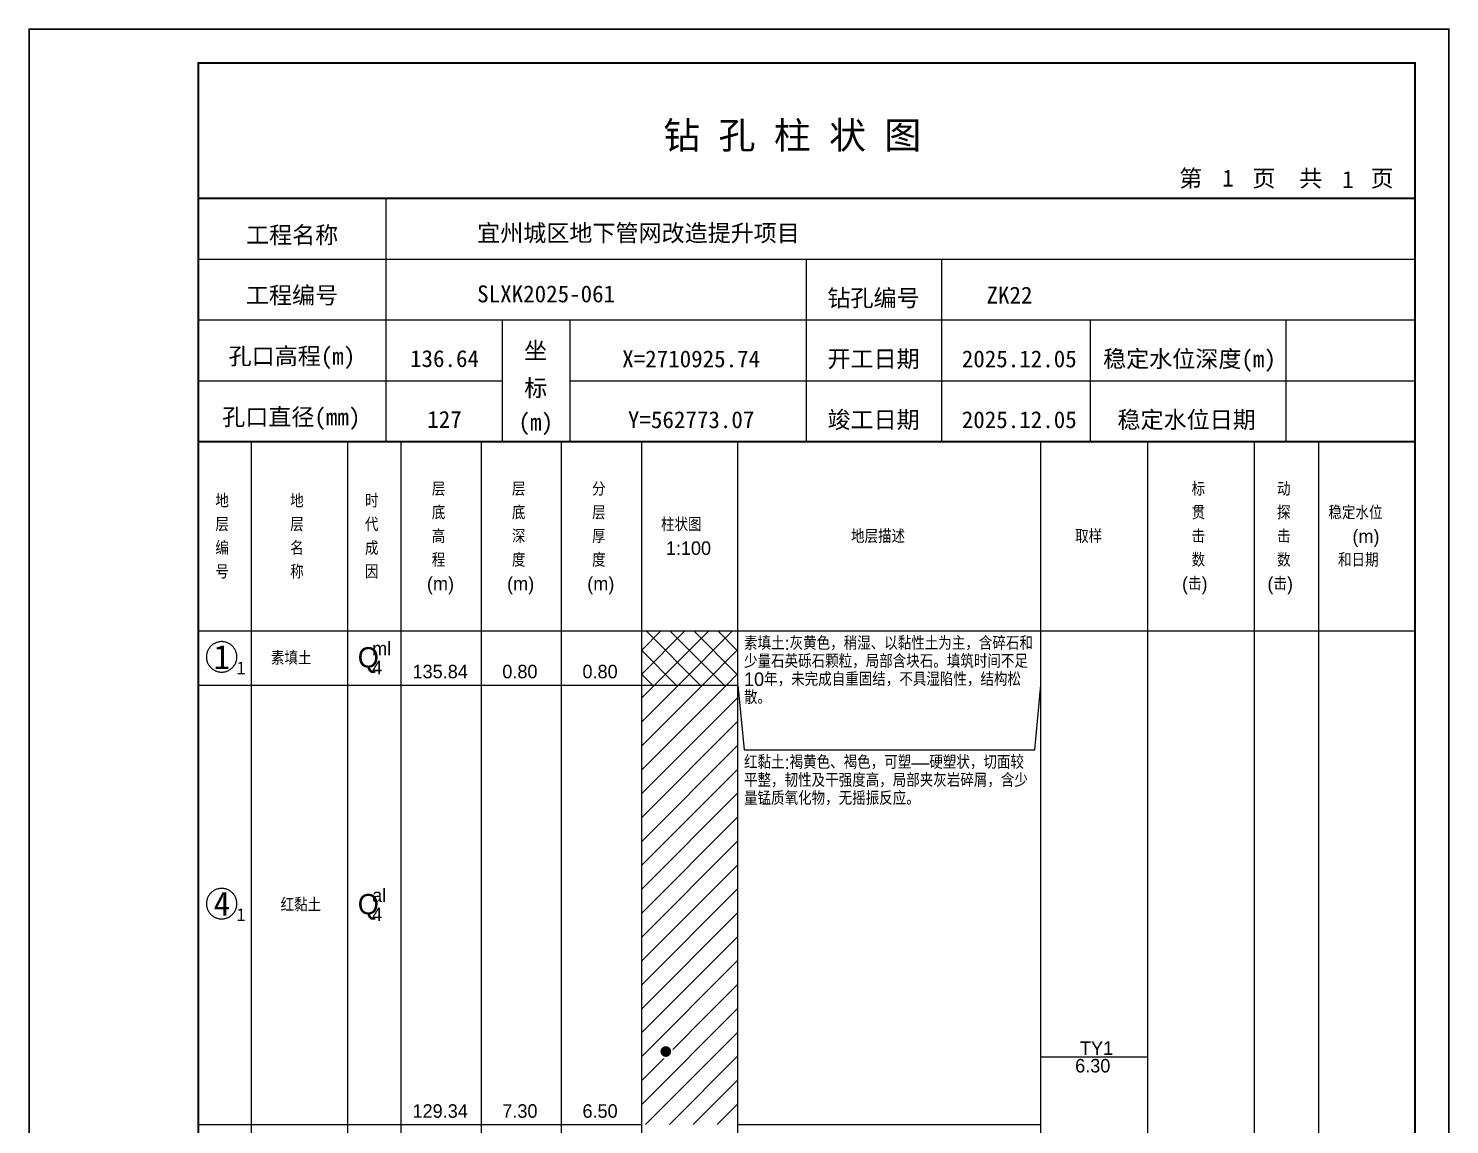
# Model space of a CAD drawing. Header units: millimetres. Extents: x 12489 to 89920, y 4630 to 4927.
# Drawn here: x 43069.3 to 43279.6, y 4764.7 to 4926.8 of the extents above; entities that cross this region are included whole.
import ezdxf
from ezdxf.enums import TextEntityAlignment as Align

# ---------------------------------------------------------------- set-up
doc = ezdxf.new("R2010")
doc.units = ezdxf.units.MM
doc.layers.add('GICAD_QUYANG', color=7, linetype='Continuous')
doc.layers.add('ZZT_TC', color=7, linetype='Continuous')
doc.styles.add('成果图图块', font='', dxfattribs={"height": 2.5})
doc.styles.add('成果图模板', font='')
doc.styles.add('成果图模板标题', font='simhei.ttf')
doc.styles.add('成果图表体', font='Comfont.shx', dxfattribs={"height": 2, "bigfont": 'Hztxt12a.shx'})
doc.styles.get('成果图图块').set_extended_font_data('FangSong_GB2312')
doc.styles.get('成果图模板').set_extended_font_data('FangSong_GB2312')

# ---------------------------------------------------------------- blocks, each defined once
blk = doc.blocks.new('DCBH-1-1-1247', base_point=(0.3, -0.11))
at = {"layer": 'ZZT_TC', "color": 7}
blk.add_polyline3d([(-0.19, 2.31, 0), (-0.3, 2.31, 0), (-0.41, 2.3, 0), (-0.52, 2.29, 0), (-0.63, 2.27, 0), (-0.73, 2.24, 0), (-0.84, 2.21, 0), (-0.95, 2.18, 0), (-1.05, 2.14, 0), (-1.15, 2.09, 0), (-1.25, 2.04, 0), (-1.35, 1.99, 0), (-1.44, 1.93, 0), (-1.53, 1.87, 0), (-1.62, 1.8, 0), (-1.7, 1.73, 0), (-1.78, 1.65, 0), (-1.86, 1.57, 0), (-1.93, 1.49, 0), (-2, 1.4, 0), (-2.06, 1.31, 0), (-2.12, 1.22, 0), (-2.17, 1.12, 0), (-2.22, 1.02, 0), (-2.27, 0.92, 0), (-2.31, 0.82, 0), (-2.34, 0.71, 0), (-2.37, 0.61, 0), (-2.4, 0.5, 0), (-2.41, 0.39, 0), (-2.43, 0.28, 0), (-2.44, 0.17, 0), (-2.44, 0.06, 0), (-2.44, -0.05, 0), (-2.43, -0.16, 0), (-2.41, -0.27, 0), (-2.4, -0.38, 0), (-2.37, -0.49, 0), (-2.34, -0.6, 0), (-2.31, -0.7, 0), (-2.27, -0.8, 0), (-2.22, -0.9, 0), (-2.17, -1, 0), (-2.12, -1.1, 0), (-2.06, -1.19, 0), (-2, -1.28, 0), (-1.93, -1.37, 0), (-1.86, -1.45, 0), (-1.78, -1.53, 0), (-1.7, -1.61, 0), (-1.62, -1.68, 0), (-1.53, -1.75, 0), (-1.44, -1.81, 0), (-1.35, -1.87, 0), (-1.25, -1.93, 0), (-1.15, -1.98, 0), (-1.05, -2.02, 0), (-0.95, -2.06, 0), (-0.84, -2.1, 0), (-0.73, -2.13, 0), (-0.63, -2.15, 0), (-0.52, -2.17, 0), (-0.41, -2.18, 0), (-0.3, -2.19, 0), (-0.19, -2.19, 0), (-0.08, -2.19, 0), (0.03, -2.18, 0), (0.14, -2.17, 0), (0.25, -2.15, 0), (0.36, -2.13, 0), (0.47, -2.1, 0), (0.57, -2.06, 0), (0.67, -2.02, 0), (0.77, -1.98, 0), (0.87, -1.93, 0), (0.97, -1.87, 0), (1.06, -1.81, 0), (1.15, -1.75, 0), (1.24, -1.68, 0), (1.32, -1.61, 0), (1.4, -1.53, 0), (1.48, -1.45, 0), (1.55, -1.37, 0), (1.62, -1.28, 0), (1.68, -1.19, 0), (1.74, -1.1, 0), (1.8, -1, 0), (1.85, -0.9, 0), (1.89, -0.8, 0), (1.93, -0.7, 0), (1.97, -0.6, 0), (2, -0.49, 0), (2.02, -0.38, 0), (2.04, -0.27, 0), (2.05, -0.16, 0), (2.06, -0.05, 0), (2.06, 0.06, 0), (2.06, 0.17, 0), (2.05, 0.28, 0), (2.04, 0.39, 0), (2.02, 0.5, 0), (2, 0.61, 0), (1.97, 0.71, 0), (1.93, 0.82, 0), (1.89, 0.92, 0), (1.85, 1.02, 0), (1.8, 1.12, 0), (1.74, 1.22, 0), (1.68, 1.31, 0), (1.62, 1.4, 0), (1.55, 1.49, 0), (1.48, 1.57, 0), (1.4, 1.65, 0), (1.32, 1.73, 0), (1.24, 1.8, 0), (1.15, 1.87, 0), (1.06, 1.93, 0), (0.97, 1.99, 0), (0.87, 2.04, 0), (0.77, 2.09, 0), (0.67, 2.14, 0), (0.57, 2.18, 0), (0.47, 2.21, 0), (0.36, 2.24, 0), (0.25, 2.27, 0), (0.14, 2.29, 0), (0.03, 2.3, 0), (-0.08, 2.31, 0), (-0.19, 2.31, 0)], dxfattribs=at)
at = {"style": '成果图图块'}
blk.add_text('1', height=3.57, dxfattribs=at).set_placement((-0.16, -1.74), align=Align.CENTER)
blk.add_text('1', height=1.91, dxfattribs=at).set_placement((2.03, -2.53))
blk = doc.blocks.new('DCBH-1-1-1248', base_point=(0.3, -0.11))
at = {"layer": 'ZZT_TC', "color": 7}
blk.add_polyline3d([(-0.19, 2.31, 0), (-0.3, 2.31, 0), (-0.41, 2.3, 0), (-0.52, 2.29, 0), (-0.63, 2.27, 0), (-0.73, 2.24, 0), (-0.84, 2.21, 0), (-0.95, 2.18, 0), (-1.05, 2.14, 0), (-1.15, 2.09, 0), (-1.25, 2.04, 0), (-1.35, 1.99, 0), (-1.44, 1.93, 0), (-1.53, 1.87, 0), (-1.62, 1.8, 0), (-1.7, 1.73, 0), (-1.78, 1.65, 0), (-1.86, 1.57, 0), (-1.93, 1.49, 0), (-2, 1.4, 0), (-2.06, 1.31, 0), (-2.12, 1.22, 0), (-2.17, 1.12, 0), (-2.22, 1.02, 0), (-2.27, 0.92, 0), (-2.31, 0.82, 0), (-2.34, 0.71, 0), (-2.37, 0.61, 0), (-2.4, 0.5, 0), (-2.41, 0.39, 0), (-2.43, 0.28, 0), (-2.44, 0.17, 0), (-2.44, 0.06, 0), (-2.44, -0.05, 0), (-2.43, -0.16, 0), (-2.41, -0.27, 0), (-2.4, -0.38, 0), (-2.37, -0.49, 0), (-2.34, -0.6, 0), (-2.31, -0.7, 0), (-2.27, -0.8, 0), (-2.22, -0.9, 0), (-2.17, -1, 0), (-2.12, -1.1, 0), (-2.06, -1.19, 0), (-2, -1.28, 0), (-1.93, -1.37, 0), (-1.86, -1.45, 0), (-1.78, -1.53, 0), (-1.7, -1.61, 0), (-1.62, -1.68, 0), (-1.53, -1.75, 0), (-1.44, -1.81, 0), (-1.35, -1.87, 0), (-1.25, -1.93, 0), (-1.15, -1.98, 0), (-1.05, -2.02, 0), (-0.95, -2.06, 0), (-0.84, -2.1, 0), (-0.73, -2.13, 0), (-0.63, -2.15, 0), (-0.52, -2.17, 0), (-0.41, -2.18, 0), (-0.3, -2.19, 0), (-0.19, -2.19, 0), (-0.08, -2.19, 0), (0.03, -2.18, 0), (0.14, -2.17, 0), (0.25, -2.15, 0), (0.36, -2.13, 0), (0.47, -2.1, 0), (0.57, -2.06, 0), (0.67, -2.02, 0), (0.77, -1.98, 0), (0.87, -1.93, 0), (0.97, -1.87, 0), (1.06, -1.81, 0), (1.15, -1.75, 0), (1.24, -1.68, 0), (1.32, -1.61, 0), (1.4, -1.53, 0), (1.48, -1.45, 0), (1.55, -1.37, 0), (1.62, -1.28, 0), (1.68, -1.19, 0), (1.74, -1.1, 0), (1.8, -1, 0), (1.85, -0.9, 0), (1.89, -0.8, 0), (1.93, -0.7, 0), (1.97, -0.6, 0), (2, -0.49, 0), (2.02, -0.38, 0), (2.04, -0.27, 0), (2.05, -0.16, 0), (2.06, -0.05, 0), (2.06, 0.06, 0), (2.06, 0.17, 0), (2.05, 0.28, 0), (2.04, 0.39, 0), (2.02, 0.5, 0), (2, 0.61, 0), (1.97, 0.71, 0), (1.93, 0.82, 0), (1.89, 0.92, 0), (1.85, 1.02, 0), (1.8, 1.12, 0), (1.74, 1.22, 0), (1.68, 1.31, 0), (1.62, 1.4, 0), (1.55, 1.49, 0), (1.48, 1.57, 0), (1.4, 1.65, 0), (1.32, 1.73, 0), (1.24, 1.8, 0), (1.15, 1.87, 0), (1.06, 1.93, 0), (0.97, 1.99, 0), (0.87, 2.04, 0), (0.77, 2.09, 0), (0.67, 2.14, 0), (0.57, 2.18, 0), (0.47, 2.21, 0), (0.36, 2.24, 0), (0.25, 2.27, 0), (0.14, 2.29, 0), (0.03, 2.3, 0), (-0.08, 2.31, 0), (-0.19, 2.31, 0)], dxfattribs=at)
at = {"style": '成果图图块'}
blk.add_text('4', height=3.57, dxfattribs=at).set_placement((-0.16, -1.74), align=Align.CENTER)
blk.add_text('1', height=1.91, dxfattribs=at).set_placement((2.03, -2.53))
blk = doc.blocks.new('gkqy1.dwg', base_point=(0.8, 0))
blk.add_wipeout([(-0.2, -0.2), (1.8, -0.2), (1.8, 1.8), (-0.2, 1.8)])
at = {"layer": 'GICAD_QUYANG'}
h = blk.add_hatch(color=7, dxfattribs=at)
edge = h.paths.add_edge_path()
edge.add_arc((0.8, 0.8), 0.8, 0, 360)
blk = doc.blocks.new('钻孔柱状图路桥昇龙制图梁世成校核莫家里.dwg140', base_point=(25, 236))
for p, q in [((52.82, 236), (52.82, 272)), ((25, 263), (205, 263)), ((115, 236), (115, 263)), ((135, 236), (135, 263)), ((25, 254), (205, 254)), ((70, 236), (70, 254)), ((80, 236), (80, 254)), ((157, 236), (157, 254)), ((185.95, 236), (185.95, 254)), ((25, 245), (70, 245)), ((80, 245), (205, 245))]:
    blk.add_line(p, q)
for points, const_width in [([(0, 0), (210, 0), (210, 297), (0, 297)], 0.25), ([(25, 5), (205, 5), (205, 292), (25, 292)], 0.3)]:
    blk.add_lwpolyline(points, close=True, dxfattribs=dict(const_width=const_width))
at = {"const_width": 0.3}
for points in [[(25, 272), (205, 272)], [(25, 236), (205, 236)]]:
    blk.add_lwpolyline(points, dxfattribs=at)
for s, height, style, p in [('钻 孔 柱 状 图', 4, '成果图模板标题', (93.8, 279.31)), ('第', 2.5, '成果图模板', (170.12, 273.7)), ('页', 2.5, '成果图模板', (180.96, 273.7)), ('共', 2.5, '成果图模板', (187.88, 273.7)), ('页', 2.5, '成果图模板', (198.44, 273.7)), ('工程名称', 2.5, '成果图模板', (32.07, 265.32)), ('宜州城区地下管网改造提升项目', 2.5, '成果图模板', (66.26, 265.61)), ('工程编号', 2.5, '成果图模板', (32.05, 256.41)), ('SLXK2025-061', 2.5, '成果图模板', (66.26, 256.61)), ('钻孔编号', 2.5, '成果图模板', (118.08, 256)), ('ZK22', 2.5, '成果图模板', (141.61, 256.43)), ('孔口高程(m)', 2.5, '成果图模板', (29.48, 247.41)), ('坐', 2.5, '成果图模板', (73.21, 248.24)), ('开工日期', 2.5, '成果图模板', (118.08, 247)), ('稳定水位深度(m)', 2.5, '成果图模板', (158.86, 247)), ('标', 2.5, '成果图模板', (73.21, 242.7)), ('孔口直径(mm)', 2.5, '成果图模板', (28.54, 238.41)), ('(m) ', 2.5, '成果图模板', (72.38, 237.65)), ('竣工日期', 2.5, '成果图模板', (118.08, 238)), ('稳定水位日期', 2.5, '成果图模板', (160.99, 238))]:
    blk.add_text(s, height=height, dxfattribs=dict(style=style)).set_placement(p)
at = {"style": '成果图模板'}
for s, p in [('1', (177.35, 273.74)), ('1', (195.08, 273.53)), ('136.64', (61.43, 247.04)), ('X=2710925.74', (97.92, 247)), ('2025.12.05', (146.46, 247)), ('127', (61.43, 238.04)), ('Y=562773.07', (97.92, 238)), ('2025.12.05', (146.46, 238))]:
    blk.add_text(s, height=2.5, dxfattribs=at).set_placement(p, align=Align.CENTER)

msp = doc.modelspace()

# ---------------------------------------------------------------- hatches: boundary and pattern name
at = {"linetype": 'Continuous'}
h = msp.add_hatch(dxfattribs=at)
h.set_pattern_fill('GKSTT', scale=0.5, style=0, pattern_type=2)
h.set_pattern_definition([(45, (0, 0), (-1.76776695, 1.76776695), []), (135, (0, 0), (-1.76776695, -1.76776695), [])])
h.paths.add_polyline_path([(43160.06, 4829.71), (43174.29, 4829.71), (43174.29, 4837.71), (43160.06, 4837.71)])
h = msp.add_hatch(dxfattribs=at)
h.set_pattern_fill('GKNXT', scale=0.5, style=0, pattern_type=2)
h.set_pattern_definition([(45, (0, 0), (-1.76776695, 1.76776695), [])])
h.paths.add_polyline_path([(43160.06, 4764.71), (43174.29, 4764.71), (43174.29, 4829.71), (43160.06, 4829.71)])

# ---------------------------------------------------------------- linework, layer by layer
at = {"color": 0}
for p, q in [((43094.45, 4837.71), (43102.35, 4837.71)), ((43094.45, 4829.71), (43094.45, 4837.71)), ((43102.35, 4829.71), (43102.35, 4837.71)), ((43094.45, 4829.71), (43102.35, 4829.71)), ((43094.45, 4829.71), (43102.35, 4829.71)), ((43094.45, 4764.71), (43094.45, 4829.71)), ((43102.35, 4764.71), (43102.35, 4829.71)), ((43094.45, 4764.71), (43102.35, 4764.71))]:
    msp.add_line(p, q, dxfattribs=at)
for points in [[(43094.45, 4865.71), (43102.35, 4865.71)], [(43094.45, 4837.71), (43094.45, 4865.71)], [(43102.35, 4837.71), (43102.35, 4865.71)], [(43102.35, 4865.71), (43116.58, 4865.71)], [(43102.35, 4837.71), (43102.35, 4865.71)], [(43116.58, 4837.71), (43116.58, 4865.71)], [(43116.58, 4865.71), (43124.49, 4865.71)], [(43116.58, 4837.71), (43116.58, 4865.71)], [(43124.49, 4837.71), (43124.49, 4865.71)], [(43124.49, 4865.71), (43136.35, 4865.71)], [(43124.49, 4837.71), (43124.49, 4865.71)], [(43136.35, 4837.71), (43136.35, 4865.71)], [(43136.35, 4865.71), (43148.2, 4865.71)], [(43136.35, 4837.71), (43136.35, 4865.71)], [(43148.2, 4837.71), (43148.2, 4865.71)], [(43148.2, 4865.71), (43160.06, 4865.71)], [(43148.2, 4837.71), (43148.2, 4865.71)], [(43160.06, 4837.71), (43160.06, 4865.71)], [(43160.06, 4865.71), (43174.29, 4865.71)], [(43160.06, 4837.71), (43160.06, 4865.71)], [(43174.29, 4837.71), (43174.29, 4865.71)], [(43174.29, 4865.71), (43219.11, 4865.71)], [(43174.29, 4837.71), (43174.29, 4865.71)], [(43219.11, 4837.71), (43219.11, 4865.71)], [(43219.11, 4865.71), (43234.92, 4865.71)], [(43219.11, 4837.71), (43219.11, 4865.71)], [(43234.92, 4837.71), (43234.92, 4865.71)], [(43234.92, 4865.71), (43250.73, 4865.71)], [(43234.92, 4837.71), (43234.92, 4865.71)], [(43250.73, 4837.71), (43250.73, 4865.71)], [(43250.73, 4865.71), (43260.22, 4865.71)], [(43250.73, 4837.71), (43250.73, 4865.71)], [(43260.22, 4837.71), (43260.22, 4865.71)], [(43260.22, 4865.71), (43274.45, 4865.71)], [(43260.22, 4837.71), (43260.22, 4865.71)], [(43274.45, 4837.71), (43274.45, 4865.71)], [(43094.45, 4837.71), (43102.35, 4837.71)], [(43094.45, 4643.71), (43094.45, 4837.71)], [(43094.45, 4837.71), (43102.35, 4837.71)], [(43102.35, 4643.71), (43102.35, 4837.71)], [(43102.35, 4837.71), (43116.58, 4837.71)], [(43102.35, 4643.71), (43102.35, 4837.71)], [(43102.35, 4837.71), (43116.58, 4837.71)], [(43102.35, 4837.71), (43116.58, 4837.71)], [(43102.35, 4829.71), (43102.35, 4837.71)], [(43116.58, 4643.71), (43116.58, 4837.71)], [(43116.58, 4829.71), (43116.58, 4837.71)], [(43116.58, 4837.71), (43124.49, 4837.71)], [(43116.58, 4643.71), (43116.58, 4837.71)], [(43116.58, 4837.71), (43124.49, 4837.71)], [(43116.58, 4837.71), (43124.49, 4837.71)], [(43116.58, 4829.71), (43116.58, 4837.71)], [(43124.49, 4643.71), (43124.49, 4837.71)], [(43124.49, 4829.71), (43124.49, 4837.71)], [(43124.49, 4837.71), (43136.35, 4837.71)], [(43124.49, 4643.71), (43124.49, 4837.71)], [(43124.49, 4837.71), (43136.35, 4837.71)], [(43124.49, 4837.71), (43136.35, 4837.71)], [(43124.49, 4829.71), (43124.49, 4837.71)], [(43136.35, 4643.71), (43136.35, 4837.71)], [(43136.35, 4829.71), (43136.35, 4837.71)], [(43136.35, 4837.71), (43148.2, 4837.71)], [(43136.35, 4643.71), (43136.35, 4837.71)], [(43136.35, 4837.71), (43148.2, 4837.71)], [(43136.35, 4837.71), (43148.2, 4837.71)], [(43136.35, 4829.71), (43136.35, 4837.71)], [(43148.2, 4643.71), (43148.2, 4837.71)], [(43148.2, 4829.71), (43148.2, 4837.71)], [(43148.2, 4837.71), (43160.06, 4837.71)], [(43148.2, 4643.71), (43148.2, 4837.71)], [(43148.2, 4837.71), (43160.06, 4837.71)], [(43148.2, 4837.71), (43160.06, 4837.71)], [(43148.2, 4829.71), (43148.2, 4837.71)], [(43160.06, 4643.71), (43160.06, 4837.71)], [(43160.06, 4829.71), (43160.06, 4837.71)], [(43160.06, 4837.71), (43174.29, 4837.71)], [(43160.06, 4643.71), (43160.06, 4837.71)], [(43160.06, 4837.71), (43174.29, 4837.71)], [(43174.29, 4643.71), (43174.29, 4837.71)], [(43174.29, 4837.71), (43219.11, 4837.71)], [(43174.29, 4643.71), (43174.29, 4837.71)], [(43174.29, 4837.71), (43219.11, 4837.71)], [(43174.29, 4829.71), (43174.29, 4837.71)], [(43219.11, 4643.71), (43219.11, 4837.71)], [(43219.11, 4829.71), (43219.11, 4837.71)], [(43219.11, 4837.71), (43234.92, 4837.71)], [(43219.11, 4643.71), (43219.11, 4837.71)], [(43219.11, 4837.71), (43234.92, 4837.71)], [(43234.92, 4643.71), (43234.92, 4837.71)], [(43234.92, 4837.71), (43250.73, 4837.71)], [(43234.92, 4643.71), (43234.92, 4837.71)], [(43234.92, 4837.71), (43250.73, 4837.71)], [(43250.73, 4643.71), (43250.73, 4837.71)], [(43250.73, 4837.71), (43260.22, 4837.71)], [(43250.73, 4643.71), (43250.73, 4837.71)], [(43250.73, 4837.71), (43260.22, 4837.71)], [(43260.22, 4643.71), (43260.22, 4837.71)], [(43260.22, 4837.71), (43274.45, 4837.71)], [(43260.22, 4643.71), (43260.22, 4837.71)], [(43260.22, 4837.71), (43274.45, 4837.71)], [(43274.45, 4643.71), (43274.45, 4837.71)], [(43102.35, 4829.71), (43116.58, 4829.71)], [(43102.35, 4829.71), (43116.58, 4829.71)], [(43102.35, 4764.71), (43102.35, 4829.71)], [(43116.58, 4764.71), (43116.58, 4829.71)], [(43116.58, 4829.71), (43124.49, 4829.71)], [(43116.58, 4829.71), (43124.49, 4829.71)], [(43116.58, 4764.71), (43116.58, 4829.71)], [(43124.49, 4764.71), (43124.49, 4829.71)], [(43124.49, 4829.71), (43136.35, 4829.71)], [(43124.49, 4829.71), (43136.35, 4829.71)], [(43124.49, 4764.71), (43124.49, 4829.71)], [(43136.35, 4764.71), (43136.35, 4829.71)], [(43136.35, 4829.71), (43148.2, 4829.71)], [(43136.35, 4829.71), (43148.2, 4829.71)], [(43136.35, 4764.71), (43136.35, 4829.71)], [(43148.2, 4764.71), (43148.2, 4829.71)], [(43148.2, 4829.71), (43160.06, 4829.71)], [(43148.2, 4829.71), (43160.06, 4829.71)], [(43148.2, 4764.71), (43148.2, 4829.71)], [(43160.06, 4764.71), (43160.06, 4829.71)], [(43174.29, 4829.71), (43175.19, 4820.11)], [(43174.29, 4764.71), (43174.29, 4829.71)], [(43218.22, 4820.11), (43219.11, 4829.71)], [(43219.11, 4764.71), (43219.11, 4829.71)], [(43175.19, 4820.11), (43218.22, 4820.11)], [(43219.11, 4774.71), (43234.92, 4774.71)], [(43102.35, 4764.71), (43116.58, 4764.71)], [(43116.58, 4764.71), (43124.49, 4764.71)], [(43124.49, 4764.71), (43136.35, 4764.71)], [(43136.35, 4764.71), (43148.2, 4764.71)], [(43148.2, 4764.71), (43160.06, 4764.71)], [(43174.29, 4764.71), (43219.11, 4764.71)]]:
    msp.add_lwpolyline(points, dxfattribs=at)
at = {"color": 7, "flags": 128}
msp.add_lwpolyline([(43160.06, 4829.71), (43174.29, 4829.71)], dxfattribs=at)

# ---------------------------------------------------------------- block references
for name, p in [('DCBH-1-1-1247', (43098.4, 4833.71)), ('DCBH-1-1-1248', (43098.4, 4797.21))]:
    msp.add_blockref(name, p)

# ---------------------------------------------------------------- texts
at = {"color": 0, "style": '成果图表体'}
for s, height, p in [('层', 2, (43129, 4857.71)), ('层', 2, (43140.85, 4857.71)), ('分', 2, (43152.71, 4857.71)), ('标', 2, (43241.41, 4857.71)), ('动', 2, (43254.05, 4857.71)), ('地', 2, (43096.98, 4855.96)), ('地', 2, (43108.05, 4855.96)), ('时', 2, (43119.11, 4855.96)), ('底', 2, (43129, 4854.21)), ('底', 2, (43140.85, 4854.21)), ('层', 2, (43152.71, 4854.21)), ('贯', 2, (43241.41, 4854.21)), ('探', 2, (43254.05, 4854.21)), ('稳定水位', 2, (43261.65, 4854.21)), ('层', 2, (43096.98, 4852.46)), ('层', 2, (43108.05, 4852.46)), ('代', 2, (43119.11, 4852.46)), ('高', 2, (43129, 4850.71)), ('深', 2, (43140.85, 4850.71)), ('厚', 2, (43152.71, 4850.71)), ('柱状图', 2, (43162.91, 4852.46)), ('地层描述', 2, (43191.02, 4850.71)), ('取样', 2, (43224.18, 4850.71)), ('击', 2, (43241.41, 4850.71)), ('击', 2, (43254.05, 4850.71)), ('(m)', 2, (43265.2, 4850.71)), ('编', 2, (43096.98, 4848.96)), ('名', 2, (43108.05, 4848.96)), ('成', 2, (43119.11, 4848.96)), ('1:100', 2, (43163.62, 4848.96)), ('程', 2, (43129, 4847.21)), ('度', 2, (43140.85, 4847.21)), ('度', 2, (43152.71, 4847.21)), ('数', 2, (43241.41, 4847.21)), ('数', 2, (43254.05, 4847.21)), ('和日期', 2, (43263.07, 4847.21)), ('号', 2, (43096.98, 4845.46)), ('称', 2, (43108.05, 4845.46)), ('因', 2, (43119.11, 4845.46)), ('(m)', 2, (43128.28, 4843.71)), ('(m)', 2, (43140.14, 4843.71)), ('(m)', 2, (43152, 4843.71)), ('(击)', 2, (43239.99, 4843.71)), ('(击)', 2, (43252.63, 4843.71)), ('ml', 2, (43120.18, 4834.11)), ('素填土', 2, (43105.2, 4832.71)), ('Q', 3, (43118.05, 4832.31)), ('4', 2, (43120.18, 4831.31)), ('135.84', 2, (43126.15, 4830.71)), ('0.80', 2, (43139.43, 4830.71)), ('0.80', 2, (43151.29, 4830.71)), ('红黏土', 2, (43106.63, 4796.21)), ('Q', 3, (43118.05, 4795.81)), ('al', 2, (43120.18, 4797.61)), ('4', 2, (43120.18, 4794.81)), ('TY1', 2, (43224.89, 4775.01)), ('6.30', 2, (43224.18, 4772.41)), ('129.34', 2, (43126.15, 4765.71)), ('7.30', 2, (43139.43, 4765.71)), ('6.50', 2, (43151.29, 4765.71))]:
    msp.add_text(s, height=height, dxfattribs=at).set_placement(p)
at = {"color": 0, "char_height": 2, "width": 43.0292, "attachment_point": 1, "line_spacing_factor": 0.8, "style": '成果图表体'}
for s, insert in [('素填土:灰黄色，稍湿、以黏性土为主，含碎石和少量石英砾石颗粒，局部含块石。填筑时间不足10年，未完成自重固结，不具湿陷性，结构松散。', (43175.19, 4836.91)), ('红黏土:褐黄色、褐色，可塑—硬塑状，切面较平整，韧性及干强度高，局部夹灰岩碎屑，含少量锰质氧化物，无摇振反应。', (43175.19, 4819.31))]:
    msp.add_mtext(s, dxfattribs=dict(at, insert=insert))

# ---------------------------------------------------------------- next in the draw order: block references
msp.add_blockref('gkqy1.dwg', (43163.62, 4774.71))

# ---------------------------------------------------------------- next in the draw order: block references
msp.add_blockref('钻孔柱状图路桥昇龙制图梁世成校核莫家里.dwg140', (43094.45, 4865.71))

doc.saveas('drawing.dxf')
